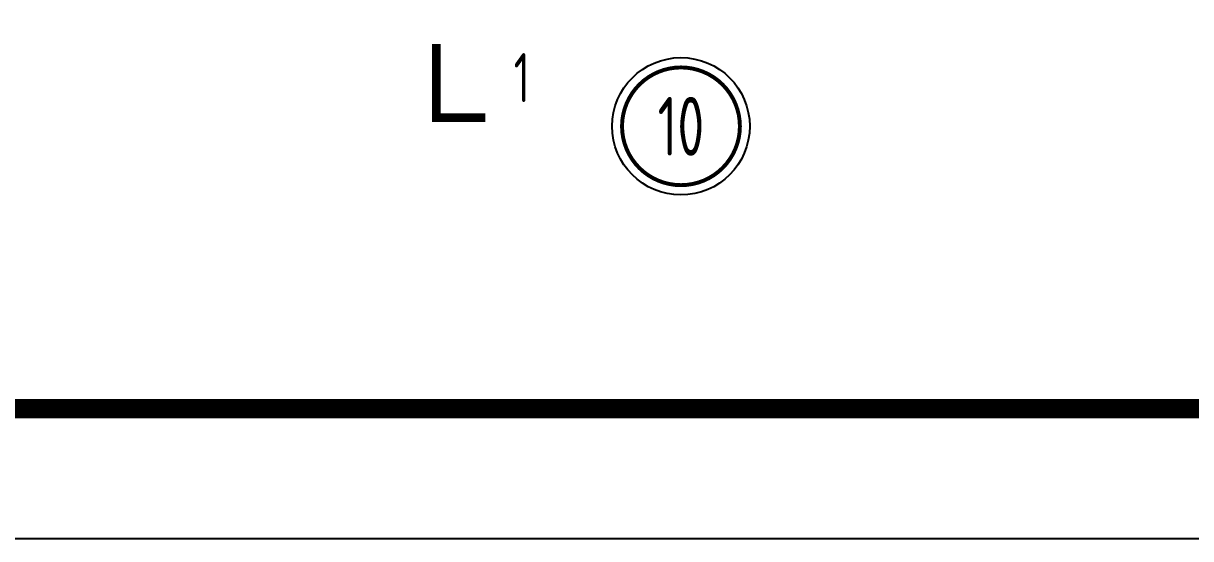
# Model space of a CAD drawing. Extents: x 180850 to 1400258, y 48356 to 327067.
# Drawn here: x 1341213 to 1350721, y 136123 to 140325 of the extents above; entities that cross this region are included whole.
import ezdxf
from ezdxf.enums import TextEntityAlignment as Align

# ---------------------------------------------------------------- set-up
doc = ezdxf.new("R2010")
doc.units = 0
doc.header["$LTSCALE"] = 1000
for name, color, linetype in [('PUB_DIM', 3, 'Continuous'), ('PUB_TEXT', 7, 'Continuous'), ('PUB_TITLE', 4, 'Continuous'), ('THIN', 7, 'Continuous')]:
    doc.layers.add(name, color=color, linetype=linetype)
doc.styles.add('TSSD_Num', font='Tssdeng.shx', dxfattribs={"width": 0.7, "bigfont": 'hztxt.shx'})
doc.styles.add('标准字体', font='tssdeng.shx', dxfattribs={"width": 0.7, "bigfont": 'tssdchn.shx'})

# ---------------------------------------------------------------- blocks, each defined once
blk = doc.blocks.new('ts_idx2')
at = {"color": 0, "linetype": 'ByBlock', "lineweight": -2, "const_width": 0.0333}
blk.add_lwpolyline([(-0.5, 0, 1), (0.5, 0, 1)], format="xyb", close=True, dxfattribs=at)
at = {"color": 0, "linetype": 'ByBlock', "lineweight": -2}
blk.add_circle((0, 0), 0.5833, dxfattribs=at)
at = {"color": 0, "linetype": 'ByBlock', "lineweight": -2, "style": 'TSSD_Num', "width": 0.7}
blk.add_attdef('A', text='', height=0.5, dxfattribs=at).set_placement((0, 0), align=Align.MIDDLE_CENTER)

msp = doc.modelspace()

# ---------------------------------------------------------------- linework, layer by layer
at = {"layer": 'PUB_DIM', "const_width": 70}
msp.add_lwpolyline([(1344576.86, 140155.43), (1344576.86, 139555.43), (1344976.86, 139555.43)], dxfattribs=at)
at = {"layer": 'PUB_TITLE'}
msp.add_lwpolyline([(1288808.13, 199122.83), (1400258.13, 199122.89), (1400258.13, 136122.96), (1288808.13, 136122.89)], close=True, dxfattribs=at)
at = {"layer": 'PUB_TITLE', "const_width": 159.09}
msp.add_lwpolyline([(1291459.64, 137183.5), (1291459.64, 198062.23), (1399197.52, 198062.29), (1399197.52, 137183.56)], close=True, dxfattribs=at)

# ---------------------------------------------------------------- block references
at = {"layer": 'THIN'}
ref = msp.add_blockref('ts_idx2', (1346569.58, 139485.46), dxfattribs=dict(at, xscale=960, yscale=960, zscale=960))
ref.add_attrib('1', '10', dxfattribs={"height": 480, "style": 'TSSD_Num', "width": 0.7}).set_placement((1346569.58, 139485.46), align=Align.MIDDLE_CENTER)

# ---------------------------------------------------------------- texts
at = {"layer": 'PUB_TEXT', "style": '标准字体', "width": 0.7}
msp.add_text('1', height=400, dxfattribs=at).set_placement((1345274.2, 139882.25), align=Align.MIDDLE_CENTER)

doc.saveas('drawing.dxf')
